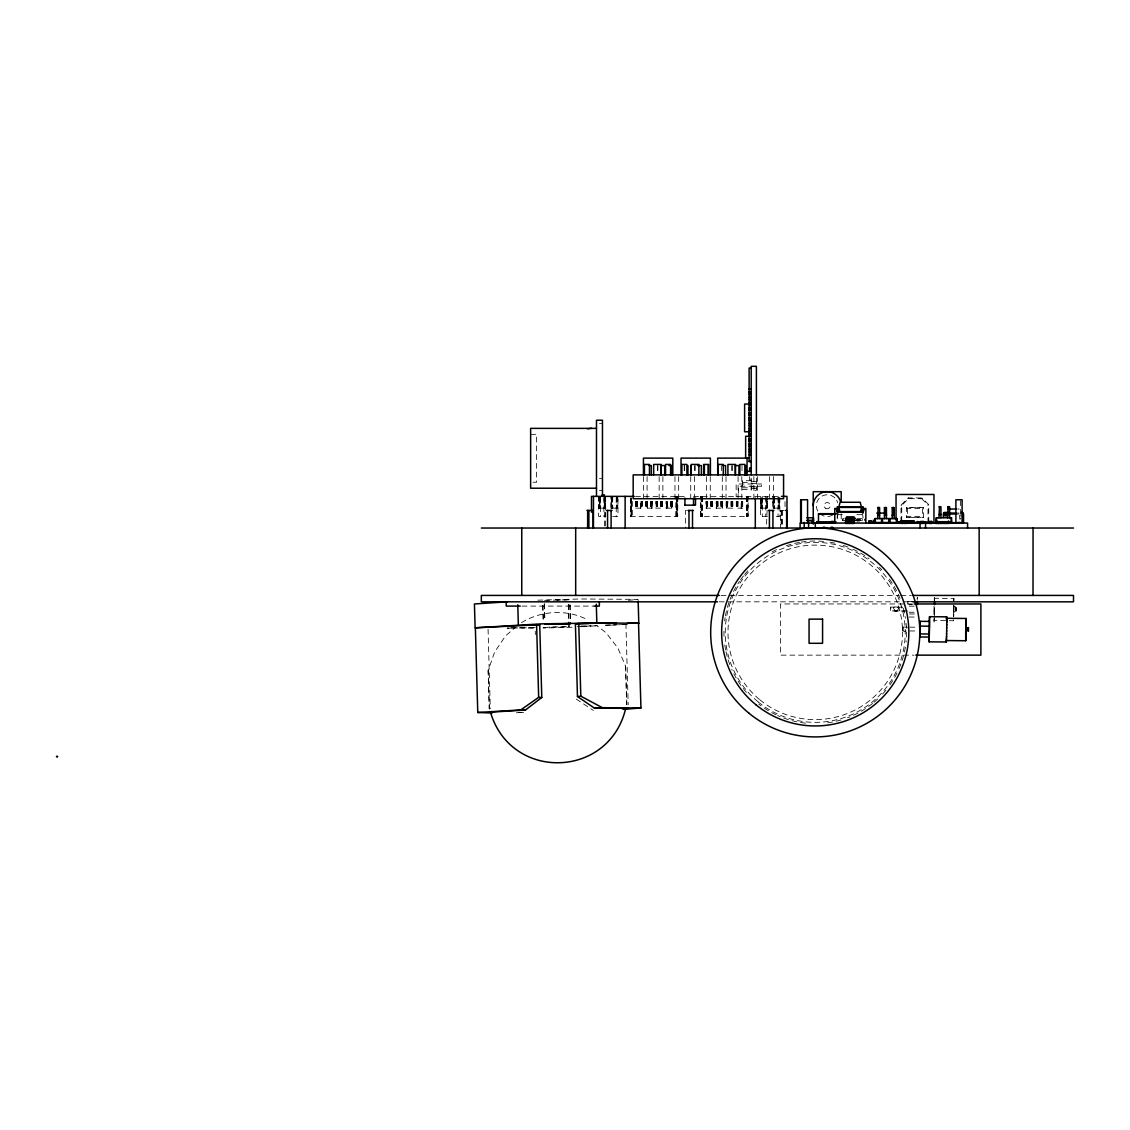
<?xml version="1.0" encoding="UTF-8"?>
<svg xmlns="http://www.w3.org/2000/svg" width="1130" height="1130" viewBox="0 0 1130 1130"><rect width="100%" height="100%" fill="white"/><g stroke="black" fill="none" stroke-linecap="round" stroke-linejoin="round"><path stroke-width="0.75" stroke-dasharray="5 3.75" d="M953.409 616.486L953.551 605.355M956.079 610.398C954.836 598.095 951.517 619.198 956.164 609.451M933.945 614.31L934.002 610.92M953.932 605.284L953.748 616.429M902.87 629.071C901.74 633.294 910.215 631.006 906.853 626.938M902.941 628.916L902.941 627.094L906.754 627.136M933.973 611.118L934.086 604.607M934.439 611.033L934.496 607.728M895.808 611.005C887.954 604.776 904.325 606.09 896.217 611.019M955.867 609.451L955.938 607.629M934.383 614.24L934.411 610.85M934.298 616.231L934.355 613.689M955.853 610.793L956.164 607.629M934.298 617.107L934.072 621.994L933.973 618.364M956.135 607.813L956.093 611.344M489.445 709.033L488.132 670.429L494.7 651.939L505.534 635.908L515.986 626.825M626.896 704.823L625.596 666.22L617.941 648.168L606.16 632.828L596.555 625.455M917.122 599.225L917.193 597.558M934.228 600.539L934.312 597.728M934.228 618.308L934.086 620.554L953.536 620.751L953.607 619.975M953.678 600.722L953.875 598.476L953.932 600.68M902.941 627.136L902.898 630.794M912.588 601.386L907.913 601.344L907.729 604.38L912.404 604.437M934.298 599.07L934.425 598.279L953.875 598.476M902.701 607.22L890.694 607.107L890.638 610.892L904.311 611.019M953.805 607.601L953.777 611.259M488.132 670.429L489.149 708.906M625.596 666.22L626.613 704.71M842.768 518.585L842.401 520.662L847.232 520.662M901.74 521.17L901.74 505.449L908.492 498.683L921.727 498.683L922.038 497.935L928.747 504.644L928.747 523.67M843.503 518.359L842.782 520.379M900.991 521.989L900.991 505.138L908.181 497.935L922.038 497.935M906.373 517.356L907.39 516.339L922.363 516.339L923.38 517.356L923.38 507.54L906.373 507.54L906.373 517.356L923.38 517.356M906.373 507.54L907.39 508.542L922.363 508.542L923.38 507.54M521.453 622.687C541.298 610.412 567.189 608.957 587.897 619.96M927.998 522.922L927.998 504.955L928.747 504.644M894.452 610.864L897.432 610.878M953.536 620.751L953.438 620.003M568.475 604.607L569.11 626.755L543.318 627.489L549.872 627.079M544.589 600.355L569.916 599.705L556.906 600.327M628.45 600.355L638.111 599.366L579.888 598.985L534.547 600.27M595.538 625.822L580.396 626.839M605.27 625.102L616.359 624.523M627.461 624.325L605.906 625.384L626.345 624.396M516.354 712.776L524.334 712.352L514.885 712.479M580.877 626.077L590.891 625.723M577.317 626.472L597.233 625.752M571.992 627.207L543.007 628.054M552.994 626.966L569.11 626.755M535.168 627.659L507.356 628.153M533.544 627.418L507.766 627.842M507.116 628.167L515.393 628.054M533.332 628.195L517.766 628.012M599.465 423.581L602.46 423.581M530.634 434.344L536.623 434.344L536.623 482.242L530.634 482.242M599.465 478.4L602.46 478.4M751.196 480.01L749.642 480.01L749.642 476.535M751.196 480.716L742.396 480.716L742.396 489.516L751.196 489.516M751.196 481.677L756.394 481.677M742.396 482.425L751.196 482.425M751.196 483.414L756.394 483.414M751.196 486.875L756.394 486.875M742.396 487.807L751.196 487.807M751.196 488.612L756.394 488.612M599.465 490.378L602.46 490.378M635.484 496.367L684.935 496.367M693.538 496.367L781.692 496.367M598.674 508.147L605.652 508.147L605.44 496.367L605.27 508.147M610.991 508.147L617.955 508.147M635.682 508.147L642.349 508.147L642.349 501.409M645.852 501.409L645.88 508.147L652.377 508.147L652.377 501.409M732.833 508.147L726.152 508.147L726.152 501.409M742.862 508.147L736.294 508.147L736.294 501.409M760.518 508.147L767.496 508.147L767.524 496.367M779.799 508.147L772.835 508.147L772.793 496.367M957.548 509.023L959.257 509.023M686.532 510.435L685.529 510.435L685.529 528.035M767.101 510.435L766.451 526.269M784.262 510.435L780.505 510.435L780.505 528.035M957.816 513.062L959.003 513.062M957.548 513.995L959.059 513.995M837.259 514.673L843.785 514.673M856.837 514.673L863.362 514.673M959.737 515.859L962.068 515.859M612.714 516.424L617.997 516.424L617.955 496.367M630.399 516.424L677.831 516.424M700.77 516.424L700.826 496.367L700.741 516.424L748.145 516.424L748.102 496.367M767.524 516.424L760.476 516.424L760.476 496.367M776.324 516.424L779.841 516.424L779.841 496.367M837.245 517.78L837.895 513.896M863.122 517.78L862.473 513.896M857.373 518.359L864.309 518.359M855.692 519.433L865.015 519.433M852.387 520.294L857.218 520.294M858.927 520.294L862.515 520.294L862.515 519.433M855.692 520.379L863.461 520.379M721.011 595.425L899.014 595.425M900.78 595.425L911.359 595.425M719.245 601.824L913.125 601.824M912.291 603.957L780.406 603.957L780.406 655.146L914.057 655.146M522.032 606.09L594.069 606.09M914.184 606.189L907.955 606.132L907.913 601.344M894.522 606.994L897.601 607.022M907.743 611.019L890.624 610.85L890.694 607.107M909.156 612.22L915.371 612.291M909.382 613.957L915.611 614.028M909.198 617.008L916.981 617.079M909.848 627.164L918.351 627.249M909.678 630.95L918.28 631.034M900.991 505.138L901.74 505.449M576.258 699.089L593.292 710.417M921.727 498.683L927.998 504.955M908.181 497.935L908.492 498.683M934.425 598.279L934.496 600.496M934.002 619.819L934.044 620.568M625.907 623.591L628.195 704.753M570.057 604.818L570.579 623.562M569.817 604.861L570.353 623.605M568.277 604.578L568.899 626.726M544.42 603.872L544.914 620.907M544.222 603.844L544.702 620.879M542.923 605.284L543.417 622.333M542.697 605.327L543.135 620.667M535.267 631.119L535.366 634.58M488.061 629.226L490.307 708.637M934.496 597.699L934.524 599.338M917.376 597.53L917.405 599.168M960.387 500.689L960.387 519.094M959.737 515.548L959.737 519.164M922.363 508.542L922.363 516.339M920.922 517.356L917.292 517.356M920.569 507.54L916.924 507.54M912.828 507.54L909.198 507.54M912.673 517.356L909.029 517.356M907.39 508.542L907.39 516.339M858.927 519.433L858.927 522.06M857.218 519.433L857.218 522.06M841.2 513.896L841.2 520.803M837.245 513.896L837.245 520.224M785.011 501.635L785.011 508.684M782.398 510.435L782.37 528.035M781.748 510.435L781.748 526.269M781.155 510.435L781.127 528.035M779.474 508.147L779.432 498.048L779.22 508.147M779.036 498.048L778.937 508.147M778.81 498.048L778.683 508.147L778.499 498.048M778.259 498.048L778.231 508.147M778.076 496.367L778.076 516.424M774.559 496.367L774.502 508.147M774.318 498.048L774.347 508.147M774.064 498.048L773.965 508.147M773.782 498.048L773.824 508.147M773.542 498.048L773.697 508.147M773.372 476.577L773.372 498.711M773.344 501.409L773.259 508.147M773.047 498.048L773.16 508.147M769.643 476.577L769.643 498.711M767.369 508.147L767.242 498.048L766.973 508.147M766.408 498.048L766.281 508.147M766.197 498.048L766.126 508.147M765.759 496.367L765.759 516.424M762.256 496.367L762.256 516.424M762.058 498.048L762.185 508.147M761.874 501.409L761.761 508.147L761.719 498.048M761.281 498.048L761.38 508.147M761.225 498.048L761.097 508.147M760.97 498.048L760.885 508.147M760.702 498.048L760.659 508.147M757.58 476.577L757.58 498.711M756.394 478.117L756.394 490.335L751.196 490.335L751.196 478.117M753.865 476.577L753.865 498.711M747.961 496.367L747.834 516.424M747.65 496.367L747.792 516.424M747.424 496.367L747.467 516.424M747.156 496.367L747.241 516.424M747.057 496.367L746.972 516.424M746.817 496.367L746.845 516.424M746.605 496.367L746.45 516.424M746.379 496.367L746.323 516.424M742.763 501.409L742.678 508.147L742.58 501.409M742.339 501.409L742.311 508.147M741.986 465.56L741.986 473.329M742.156 501.409L741.972 508.147M741.803 476.577L741.803 498.711M741.902 501.409L741.817 508.147M741.661 501.409L741.633 508.147M741.421 508.147L741.266 501.409L741.111 508.147M738.088 476.577L738.088 498.711M738.074 501.409L738.045 508.147M737.805 501.409L737.311 508.147M737.127 501.409L737.212 508.147M736.887 501.409L736.788 508.147M736.732 501.409L736.605 508.147M736.52 501.409L736.365 508.147M732.833 501.409L732.777 508.147L732.593 501.409M732.438 501.409L732.311 508.147M732.169 465.56L732.169 473.329M732.184 501.409L732.056 508.147M731.887 465.56L731.887 473.329M731.873 501.409L731.915 508.147M731.689 501.409L731.633 508.147M731.364 501.409L731.421 508.147M731.209 501.409L731.237 508.147M731.025 501.409L731.082 508.147M727.932 501.409L727.353 508.147M727.226 501.409L727.296 508.147M726.986 508.147L726.887 501.409L726.745 508.147M726.519 501.409L726.491 508.147M726.378 501.409L726.308 508.147M726.025 476.577L726.025 498.711M722.692 501.409L722.649 508.147L716.123 508.147L716.222 501.409M722.536 501.409L722.508 508.147M722.296 476.577L722.296 498.711M722.268 508.147L722.197 501.409L722.098 508.147M721.915 501.409L721.773 508.147M721.59 501.409L721.675 508.147M721.35 465.56L721.35 473.329M721.279 501.409L721.336 508.147M721.053 501.409L721.124 508.147M720.869 501.409L720.912 508.147M717.946 501.409L717.946 508.147L717.776 501.409M717.578 501.409L717.663 508.147M717.451 501.409L717.268 508.147M717.084 501.409L717.112 508.147M716.83 501.409L716.801 508.147M712.635 501.409L712.663 508.147L705.982 508.147L705.982 501.409M712.479 501.409L712.507 508.147M712.14 501.409L712.168 508.147M711.957 501.409L711.928 508.147M711.688 501.409L711.646 508.147M711.49 501.409L711.406 508.147M711.279 501.409L711.222 508.147M711.038 501.409L710.94 508.147M710.841 501.409L710.841 508.147M710.233 476.577L710.233 498.711M707.705 501.409L707.62 508.147M707.465 501.409L707.394 508.147M707.126 501.409L707.154 508.147L706.942 501.409M706.759 508.147L706.631 501.409L706.518 508.147M706.518 476.577L706.518 498.711M706.208 501.409L706.335 508.147M702.521 496.367L702.408 516.424M702.182 496.367L702.239 516.424M701.942 496.367L702.055 516.424M701.815 496.367L701.914 516.424M701.631 496.367L701.504 516.424M701.377 496.367L701.292 516.424M701.109 496.367L701.137 516.424M695.218 465.56L695.218 473.329M694.569 465.56L694.569 473.329M694.456 476.577L694.456 498.711M690.727 476.577L690.727 498.711M684.681 465.56L684.681 473.329M684.215 465.56L684.215 473.329M678.664 476.577L678.664 498.711M677.802 496.367L677.703 516.424M677.548 496.367L677.491 516.424L677.308 496.367M677.124 516.424L676.997 496.367L676.757 516.424M676.503 496.367L676.545 516.424M676.319 496.367L676.291 516.424M674.949 476.577L674.949 498.711M672.519 501.409L672.548 508.147L665.994 508.147L666.05 501.409M672.364 501.409L672.336 508.147M672.096 501.409L672.181 508.147M671.813 508.147L671.898 501.409L671.7 508.147M671.517 501.409L671.333 508.147M671.234 501.409L671.107 508.147M670.98 501.409L670.923 508.147M670.796 501.409L670.839 508.147M667.802 508.147L667.463 501.409M667.152 501.409L667.307 508.147M666.94 501.409L667.039 508.147M666.728 501.409L666.658 508.147M666.545 508.147L666.389 501.409L666.361 508.147M662.886 476.577L662.886 498.711M662.491 501.409L662.463 508.147L655.838 508.147L655.88 501.409M662.35 501.409L662.251 508.147M662.095 501.409L661.996 508.147M661.813 501.409L661.784 508.147M661.446 501.409L661.629 508.147M661.205 501.409L661.234 508.147M661.078 501.409L660.994 508.147M660.895 501.409L660.838 508.147M660.711 501.409L660.711 508.147M659.157 476.577L659.157 498.711M657.914 465.56L657.914 473.329M657.632 465.56L657.632 473.329M657.618 501.409L657.561 508.147M657.25 501.409L657.349 508.147M657.067 501.409L657.166 508.147M656.827 501.409L656.77 508.147M656.615 501.409L656.488 508.147L656.459 501.409M656.149 501.409L656.205 508.147M652.222 501.409L652.095 508.147M651.798 501.409L651.954 508.147M651.643 508.147L651.586 501.409L651.487 508.147M651.304 501.409L651.12 508.147M650.993 501.409L651.064 508.147M650.781 501.409L650.725 508.147M650.598 501.409L650.569 508.147M647.631 501.409L647.603 508.147M647.419 508.147L647.349 501.409L647.109 508.147M647.095 476.577L647.095 498.711M647.038 501.409L646.854 508.147M646.741 501.409L646.84 508.147M646.558 501.409L646.53 508.147M646.304 501.409L646.247 508.147M645.979 501.409L645.908 508.147M643.38 476.577L643.38 498.711M641.925 501.409L641.953 508.147M641.798 501.409L641.882 508.147M641.43 501.409L641.614 508.147M641.219 501.409L641.317 508.147M641.035 501.409L641.134 508.147M640.851 508.147L640.752 501.409L640.668 508.147M637.49 501.409L637.433 508.147M637.391 501.409L637.207 508.147M637.15 501.409L636.967 508.147M636.812 501.409L636.91 508.147M636.6 501.409L636.543 508.147M636.388 501.409L636.416 508.147M636.02 501.409L636.204 508.147M635.795 501.409L635.922 508.147M635.682 501.409L635.78 508.147M632.094 501.381L632.051 516.424M631.854 501.381L631.91 516.424M631.543 501.381L631.67 516.424M631.317 498.033L631.5 516.424M631.077 516.424L631.105 498.033L630.893 516.424M630.625 498.033L630.71 516.424M630.441 498.033L630.554 516.424M617.757 496.367L617.813 508.147M617.559 496.367L617.446 508.147M617.192 496.367L617.248 508.147M617.15 496.367L617.008 508.147M616.754 496.367L616.726 508.147M616.514 496.367L616.599 508.147M616.443 496.367L616.344 508.147M616.231 498.033L616.231 516.424M612.714 496.367L612.714 508.062L612.531 496.367M612.347 496.367L612.248 508.147M612.22 496.367L612.163 508.147M611.909 496.367L611.853 508.147L611.697 496.367M611.358 496.367L611.443 508.147M605.652 496.367L605.68 511.41M605.68 513.077L605.68 516.424L598.632 516.424L598.702 496.367M605.581 512.201L605.609 526.269M604.931 496.367L605.157 508.147M604.875 508.147L604.72 496.367L604.465 508.147M604.607 512.201L604.607 526.269M604.352 496.367L604.409 508.147M604.126 496.367L604.155 508.147M603.914 498.033L603.914 516.424M600.397 498.033L600.397 516.424M600.214 496.367L600.129 508.147M599.846 508.147L599.818 496.367L599.536 508.147M599.38 496.367L599.295 508.147L599.126 496.367M598.858 496.367L598.815 508.147M832.655 515.082A10.876 10.876 0 0 1 821.778 515.082M817.809 511.099A10.876 10.876 0 0 1 834.915 497.963M836.638 500.223A10.876 10.876 0 0 1 837.726 502.85M905.356 647.137A91.318 91.318 0 0 1 898.463 669.963M897.008 673.028A91.318 91.318 0 0 1 888.999 686.178M885.892 690.218A91.318 91.318 0 0 1 882.544 694.06M877.728 698.933A91.318 91.318 0 0 1 873.885 702.352M872.558 703.439A91.318 91.318 0 0 1 847.5 717.776M841.045 719.951A91.318 91.318 0 0 1 824.279 723.214M805.506 723.144A91.318 91.318 0 0 1 777.638 715.558M776.112 714.852A91.318 91.318 0 0 1 758.71 704.061M746.365 692.295A91.318 91.318 0 0 1 731.746 669.313M729.825 664.595A91.318 91.318 0 0 1 727.649 658.154M727.183 656.502A91.318 91.318 0 0 1 725.969 651.502M725.615 649.821A91.318 91.318 0 0 1 724.57 643.069M724.019 636.317A91.318 91.318 0 0 1 724.048 627.743M724.655 620.921A91.318 91.318 0 0 1 725.135 617.573M725.432 615.907A91.318 91.318 0 0 1 729.472 601.047M730.065 599.451A91.318 91.318 0 0 1 739.514 581.329M740.489 579.916A91.318 91.318 0 0 1 743.54 575.82M744.599 574.492A91.318 91.318 0 0 1 747.947 570.65M772.129 551.864A91.318 91.318 0 0 1 779.855 548.177M786.198 545.79A91.318 91.318 0 0 1 799.461 542.414M801.156 542.132A91.318 91.318 0 0 1 826.68 541.764M830.027 542.245A91.318 91.318 0 0 1 835.042 543.205M843.305 545.465A91.318 91.318 0 0 1 848.15 547.174M852.853 549.138A91.318 91.318 0 0 1 869.069 558.601M879.437 567.415A91.318 91.318 0 0 1 881.838 569.873M889.423 579.097A91.318 91.318 0 0 1 900.059 598.533M903.308 608.208A91.318 91.318 0 0 1 905.469 618.265M906.105 623.322A91.318 91.318 0 0 1 906.034 642.094M761.592 483.993L736.153 483.993L736.153 496.635L738.413 496.635L738.413 486.239L761.592 486.239L761.592 483.993M766.691 508.147L766.719 498.048L766.62 508.147M716.533 508.147L716.561 501.409L716.491 508.147M676.136 516.424L676.107 496.367L676.023 516.424M611.076 508.147L611.104 496.367L611.048 508.147M825.663 508.345A3.108 3.108 0 0 0 830.324 505.661A3.108 3.108 0 0 0 825.663 502.963A3.108 3.108 0 0 0 825.663 508.345M758.23 701.97A89.976 89.976 0 0 0 904.042 646.925A89.976 89.976 0 0 0 783.471 548.177A89.976 89.976 0 0 0 758.23 701.97M759.953 699.866A87.264 87.264 0 0 0 901.359 646.487A87.264 87.264 0 0 0 784.432 550.72A87.264 87.264 0 0 0 759.953 699.866"/><path stroke-width="1.5" d="M884.451 518.642L884.451 507.681L885.878 507.441L886.443 515.308L884.451 515.308M892.22 518.642L892.22 507.681L893.646 507.441L894.211 515.308L892.22 515.308M907.305 523.176L908.252 523.317M908.096 523.105L904.989 523.501L905.822 523.063M917.405 604.366L917.419 601.499M923.21 521.763L922.377 522.102M929.072 634.142L929.143 641.826L946.319 641.981L946.545 636.218M934.524 604.536L934.538 601.668M946.728 625.074L946.77 619.325M968.325 630.385L968.396 627.545L968.099 630.78M946.7 627.913L946.77 624.523M965.684 631.105L965.726 640.738L946.276 640.555M920.06 629.071L920.018 627.87M968.099 629.933L968.17 627.616M946.686 631.02L946.728 627.715M919.919 627.503L920.159 621.331L929.496 621.415L929.143 641.826M929.284 621.557L929.58 616.669L929.227 637.066L919.891 636.981L920.159 621.331M946.615 634.227L946.658 630.837M965.74 628.167L966.108 618.463L965.783 640.738M920.046 629.565L919.99 631.048L919.975 630.173M872.261 522.978L873.08 522.696L872.261 523.105M900.991 523.232L900.158 523.119L900.963 523.402M902.573 523.247L903.407 523.303M917.56 522.102L918.393 521.848M919.99 521.891L920.795 522.018L919.961 521.82M946.545 637.094L946.601 633.676M968.382 630.385L968.339 631.331L968.368 627.8M902.588 523.501L903.364 523.204M919.99 521.82L920.752 522.102M916.882 522.667L917.659 522.992L916.868 522.752M924.693 522.215L925.611 522.258L924.849 521.82M965.995 631.063L966.037 627.786M874.705 522.752L875.496 522.809M915.244 522.752L914.438 523.02L915.512 523.063M946.474 619.381L946.686 616.839L946.742 622.545M946.403 639.778L946.474 638.295M924.82 522.215L925.64 521.891M946.545 619.056L946.658 618.265L946.7 619.028M901.316 520.789L901.316 523.063L901.302 521.721M625.681 708.51C609.098 778.584 511.382 781.635 490.59 712.649M862.162 512.61L863.362 510.011M57.418 756.577L56.698 756.577M899.085 523.063L900.313 522.004M492.595 712.451L490.406 712.168L525.422 710.036L541.779 697.493L539.716 624.735L475.109 627.828L474.43 603.971L507.469 601.796M596.301 604.282L596.838 623.025L541.906 623.845L475.363 627.786L477.764 712.479L520.761 709.937L538.657 697.351L541.779 697.493M877.615 518.642L878.18 507.441L879.606 507.681L879.606 518.642M938.959 517.837L939.524 506.636L940.951 506.876L940.951 517.837M947.66 517.837L948.225 506.636L949.652 506.876L949.652 517.837M946.319 641.981L946.206 641.148M598.519 622.997L638.789 623.223L638.168 601.075M638.535 623.266L640.936 707.973L623.675 709.358M587.543 428.821L591.64 428.284M601.782 495.237L604.522 494.884M622.277 708.962L628.308 708.284L594.366 708.086L577.458 696.49L575.396 623.718L616.443 622.771M577.458 696.49L580.806 696.165L602.346 707.677L640.936 707.973M594.366 708.086L602.346 707.677M531.368 625.031L539.716 624.735M575.396 623.718L588.659 623.463M492.087 713.002L477.764 712.479M751.196 368.041L749.119 368.041L749.119 461.591L751.196 461.591M749.119 388.918L751.196 388.918M749.119 389.271L751.196 389.271M749.119 392.025L751.196 392.025M749.119 392.378L751.196 392.378M749.119 394.116L751.196 394.116M749.119 394.469L751.196 394.469M749.119 397.223L751.196 397.223M749.119 397.576L751.196 397.576M749.119 399.314L751.196 399.314M749.119 399.667L751.196 399.667M749.119 402.421L751.196 402.421M749.119 402.774L751.196 402.774M749.119 404.074L744.614 404.074L744.614 431.787L749.119 431.787M749.119 404.512L751.196 404.512M749.119 404.865L751.196 404.865M749.119 407.619L751.196 407.619M749.119 407.972L751.196 407.972M749.119 409.71L751.196 409.71M749.119 410.063L751.196 410.063M749.119 412.817L751.196 412.817M749.119 413.17L751.196 413.17M749.119 414.908L751.196 414.908M749.119 415.261L751.196 415.261M749.119 418.015L751.196 418.015M749.119 418.368L751.196 418.368M749.119 420.106L751.196 420.106M749.119 420.459L751.196 420.459M749.119 423.213L751.196 423.213M749.119 423.566L751.196 423.566M749.119 425.304L751.196 425.304M749.119 425.657L751.196 425.657M596.485 428.369L530.634 428.369L530.634 488.216L596.485 488.216M749.119 428.397L751.196 428.397M749.119 428.764L751.196 428.764M749.119 430.488L751.196 430.488M749.119 430.855L751.196 430.855M749.119 433.595L751.196 433.595M749.119 433.962L751.196 433.962M749.119 435.77L751.196 435.77M751.196 436.124L745.645 436.293L745.645 458.116M749.119 438.878L751.196 438.878M749.119 439.231L751.196 439.231M749.119 440.968L751.196 440.968M749.119 441.322L751.196 441.322M749.119 444.076L751.196 444.076M749.119 444.429L751.196 444.429M749.119 446.152L751.196 446.152M749.119 446.52L751.196 446.52M749.119 449.26L751.196 449.26M749.119 449.627L751.196 449.627M749.119 451.35L751.196 451.35M749.119 451.703L751.196 451.703M749.119 454.458L751.196 454.458M749.119 454.825L751.196 454.825M749.119 458.116L717.705 458.116L717.705 474.882M749.119 461.393L751.196 461.393M648.789 465.56L651.304 465.56L651.304 474.882M668.988 465.56L671.488 465.56L671.488 474.882M697.606 465.56L701.363 465.56L701.363 474.882M723.059 465.56L725.559 465.56L725.559 474.882M751.196 467.877L749.642 467.877L749.642 471.351M747.043 471.351L751.196 471.351M634.227 496.367L591.499 496.367L591.499 512.201M781.649 496.367L786.974 496.367L786.974 528.035M684.738 505.152L695.501 505.152L695.501 498.118M938.959 506.876L940.386 506.636M947.66 506.876L949.087 506.636M877.615 507.681L879.394 507.582M884.451 507.681L886.443 507.681L886.443 518.642M892.22 507.681L894.211 507.681L894.211 518.642M947.646 509.023L956.347 509.023M587.007 510.435L593.109 510.435L593.109 528.035M606.57 510.435L612.05 510.435M687.986 510.435L693.467 510.435M768.414 510.435L773.895 510.435M785.661 510.435L786.621 510.435L786.621 528.035M944.284 512.441L948.155 512.441M961.178 512.441L962.619 512.441M944.284 513.006L945.245 513.006M876.767 513.119L885.864 513.119M956.715 513.062L943.649 513.062L943.649 513.995M961.178 513.062L962.619 513.062M835.988 513.684L818.501 513.684L818.501 521.806M818.501 513.868L835.988 513.868M956.813 513.995L943.352 513.995L943.352 517.469M938.959 514.489L940.951 514.489M947.66 514.489L949.652 514.489M877.615 515.308L879.606 515.308M806.834 517.794L813.572 517.794L813.572 523.105M845.226 518.359L855.636 518.359M845.847 518.585L853.531 518.585L853.913 519.701L853.531 523.416L845.847 523.416M851.328 518.769L852.034 518.769M845.692 519.701L853.913 519.701M845.24 520.266L851.851 520.266L851.851 521.989L845.24 521.989M806.834 520.422L813.572 520.422M845.565 520.45L846.554 520.45M808.331 520.648L812.131 520.648M901.458 521.142L902.856 521.142M868.786 521.311L871.513 521.311M902.856 521.467L907.447 521.467L907.447 523.43M911.444 521.311L914.283 521.467L914.283 523.43M816.821 521.622L818.812 521.622M831.299 521.693L833.686 521.693M912.63 521.721L899.353 521.721L898.407 523.063M900.638 523.063L900.638 520.789L913.28 520.789L915.018 522.851M917.122 521.58L926.162 522.258M928.959 521.693L931.685 521.693M950.98 521.693L935.795 521.707L935.795 523.43L949.129 523.43M816.821 521.806L835.988 521.806M935.795 521.905L938.197 521.905M852.105 522.088L854.492 522.088M900.313 522.102L912.786 522.102M870.919 522.427L875.467 522.427M913.676 522.441L926.19 522.258M957.604 522.441L960.387 522.441M847.175 522.54L849.04 522.54M874.719 522.498L897.093 522.498M948.395 522.696L956.813 522.696M868.786 522.837L871.513 522.837M909.579 522.851L899.734 522.879L908.803 522.879M911.444 522.837L914.17 522.837M816.821 523.247L830.352 523.247M835.381 523.247L831.299 523.232L831.299 521.509L833.686 521.509L833.686 523.232M920.569 523.218L923.295 523.218M928.959 523.218L931.685 523.218M935.795 523.247L938.197 523.247M822.937 527.413L824.942 527.413M830.804 527.413L832.782 527.413M822.937 527.597L824.942 527.597M830.804 527.597L832.782 527.597M481.324 528.035L1073.5 528.035M719.245 595.425L481.324 595.425L481.324 601.824L717.494 601.824M913.125 595.425L1073.5 595.425L1073.5 601.824L913.125 601.824M914.057 603.957L980.882 603.957L980.882 655.146L915.809 655.146M520.28 606.09L506.212 606.09L506.212 601.824M594.069 606.09L599.352 606.09L599.352 601.824M56.542 756.478L57.531 756.478M56.542 756.577L57.531 756.577M929.51 616.683L946.686 616.839M946.615 618.28L966.108 618.463M920.201 626.119L929.538 626.204M920.074 633.93L929.411 634.029M628.195 622.729L638.789 623.223M520.761 709.937L525.422 710.036M837.259 510.011L838.46 512.61M901.034 522.102L901.33 523.063M912.489 520.789L912.786 521.721M578.744 623.393L580.806 696.165M536.595 624.579L538.657 697.351M517.78 604.776L518.359 625.229M929.171 632.292L929.227 637.066M919.834 632.193L919.891 636.981M917.249 601.428L917.278 604.621M1033.06 528.035L1033.018 595.425M979.145 528.035L979.187 595.425M967.577 528.035L967.577 523.063L800.097 523.063L800.097 528.035M963.551 513.995L963.551 522.696M963.254 513.062L963.254 513.995M962.068 523.317L962.11 499.757L955.895 499.757L955.895 523.063M950.98 517.78L951.601 522.441L951.601 517.78L936.078 517.78L936.078 522.441L936.699 517.78M948.508 521.001L948.508 523.134M938.197 521.707L938.197 523.43M937.349 521.001L937.349 523.134M933.959 523.105L933.959 494.474L896.048 494.474L896.048 519.744M927.716 521.707L927.716 523.43M925.541 523.063L925.541 528.035M920.032 523.063L920.032 528.035M914.17 523.063L914.17 521.1L911.444 521.1L911.557 523.43M911.938 521.721L911.938 523.063M911.105 521.721L911.105 523.063M910.427 521.721L910.427 523.063M909.579 521.721L909.579 523.063M908.901 521.721L908.901 523.063M908.068 521.721L908.068 523.063M907.376 521.721L907.376 523.063M905.017 521.721L905.017 523.063M904.72 521.467L904.72 523.43M904.339 521.721L904.339 523.063M903.506 521.721L903.506 523.063M902.813 521.721L902.813 523.063M901.98 521.721L901.881 523.557M898.11 521.707L898.11 523.43M896.471 518.585L896.471 523.247M889.946 518.585L889.946 523.247M889.324 518.585L889.324 523.247M888.703 518.585L888.703 523.247M882.488 518.585L882.488 523.247M882.177 518.585L882.177 523.247M881.866 518.585L881.866 523.247M881.555 518.585L881.555 523.247M875.34 518.585L875.34 523.247M874.225 520.464L874.225 522.399M873.391 520.196L873.391 522.682M871.513 523.063L871.513 521.1L868.786 521.1L868.786 523.063M865.848 523.063L865.848 508.458L864.605 508.458L863.362 511.565L837.259 511.565L836.016 508.458L834.773 508.458L834.773 523.063M865.015 519.433L865.015 520.379M863.122 513.062L863.122 506.777L837.245 506.777L837.259 513.119M862.473 512.596L862.473 507.427L837.895 507.427L837.895 512.596M854.04 523.063L854.04 516.848L846.582 516.848L846.582 523.063M852.613 522.413L852.613 523.416M851.526 521.792L851.526 520.45L850.523 520.266M849.04 519.701L849.04 520.662M849.04 523.416L849.04 522.413L847.175 522.413L847.175 523.416M847.175 519.701L847.175 520.662M841.2 502.158L841.2 491.677L813.233 491.677L813.233 524.165M815.309 523.063L815.309 528.035M812.131 520.422L812.131 523.077M808.6 523.063L808.6 528.035M808.331 520.422L808.331 523.077M807.569 523.063L807.569 499.757L800.633 499.757L800.633 523.063M804.461 523.063L804.15 522.413L804.249 528.035M801.354 499.757L801.354 523.063M772.934 510.435L772.934 528.035M769.403 510.435L769.403 528.035M756.394 474.614L756.394 366.318L751.196 366.318L751.196 474.812M755.306 498.118L755.306 528.035M747.057 458.116L747.057 474.882M745.744 465.56L745.744 474.882M744.854 474.882L744.854 464.444L739.825 464.444L739.825 474.882M738.949 474.882L738.949 465.56L735.206 465.56L735.206 474.882M735.531 474.882L735.531 464.444L727.918 464.444L727.918 474.882M723.256 474.882L723.256 464.444L718.228 464.444L718.228 474.882M710.403 474.882L710.403 458.116L681.037 458.116L681.037 474.882M708.651 474.882L708.651 464.444L703.623 464.444L703.623 474.882M708.143 465.56L708.143 474.882M704.4 465.56L704.4 474.882M698.863 474.882L698.863 464.444L691.263 464.444L691.263 474.882M693.538 498.118L693.538 505.152M692.506 510.435L692.506 528.035M690.826 465.56L690.826 474.882M688.989 510.435L688.989 528.035M687.958 465.56L687.958 474.882M686.899 474.882L686.899 464.444L681.87 464.444L681.87 474.882M684.935 498.118L684.935 505.152M672.802 474.882L672.802 458.116L643.436 458.116L643.436 474.882M670.584 474.882L670.584 464.444L665.57 464.444L665.57 474.882M664.694 474.882L664.694 465.56L660.951 465.56L660.951 474.882M661.276 474.882L661.276 464.444L653.663 464.444L653.663 474.882M649.468 474.882L649.468 464.444L644.439 464.444L644.439 474.882M625.13 496.367L625.13 528.035M611.09 510.435L611.09 528.035M607.559 510.435L607.559 528.035M602.46 496.367L602.46 420.219L596.485 420.219L596.485 496.367M593.462 496.367L593.462 528.035M588.857 510.435L588.885 528.035M587.642 510.435L587.642 528.035M575.678 528.035L575.678 595.425M521.763 528.035L521.763 595.425M813.233 505.661A13.984 13.984 0 0 1 840.72 502.045M861.498 507.427L860.537 511.947L839.83 511.947L838.87 506.777L840.155 502.257L860.213 502.257L861.498 507.427M940.951 522.201L938.959 522.201L940.951 522.201M949.652 522.201L947.66 522.201L949.652 522.201M545.267 624.212L570.579 623.562L545.267 624.212M783.57 474.882L633.181 474.882L633.181 498.711L783.57 498.711L783.57 474.882M947.166 514.616L944.835 514.616L944.835 515.859L947.166 515.859L947.166 514.616M897.093 518.585L874.719 518.585L874.719 523.247L897.093 523.247L897.093 518.585M923.295 521.467L920.569 521.467L920.569 523.43L923.295 523.43L923.295 521.467M931.685 521.467L928.959 521.467L928.959 523.43L931.685 523.43L931.685 521.467M822.569 619.127L809.066 619.127L809.066 643.295L822.569 643.295L822.569 619.127M748.992 713.242A104.553 104.553 0 0 0 918.422 649.284A104.553 104.553 0 0 0 778.316 534.532A104.553 104.553 0 0 0 748.992 713.242M755.942 704.767A93.592 93.592 0 0 0 907.602 647.504A93.592 93.592 0 0 0 782.186 544.787A93.592 93.592 0 0 0 755.942 704.767"/></g></svg>
